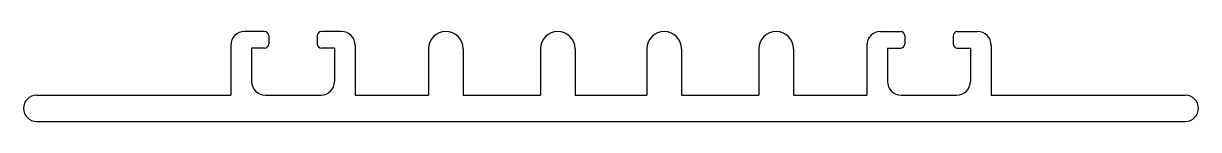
# Model space of a CAD drawing. Extents: x 2377.6 to 2462.6, y 992.4 to 998.9.
import ezdxf

# ---------------------------------------------------------------- set-up
doc = ezdxf.new("R2010")
doc.units = 0
doc.layers.get('0').update_dxf_attribs({"linetype": 'CONTINUOUS'})

msp = doc.modelspace()

# ---------------------------------------------------------------- linework, layer by layer
for p, q in [((2395.033, 998.915), (2393.583, 998.915)), ((2400.583, 998.915), (2399.133, 998.915)), ((2439.583, 998.915), (2441.033, 998.915)), ((2445.133, 998.915), (2446.583, 998.915)), ((2392.583, 997.915), (2392.583, 994.315)), ((2395.333, 998.615), (2395.333, 998.015)), ((2398.833, 998.615), (2398.833, 998.015)), ((2401.583, 997.915), (2401.583, 994.315)), ((2438.583, 997.915), (2438.583, 994.315)), ((2441.333, 998.615), (2441.333, 998.015)), ((2444.833, 998.615), (2444.833, 998.015)), ((2447.583, 997.915), (2447.583, 994.315)), ((2394.083, 997.715), (2394.083, 995.315)), ((2395.033, 997.715), (2394.083, 997.715)), ((2400.083, 997.715), (2399.133, 997.715)), ((2400.083, 997.715), (2400.083, 995.315)), ((2406.883, 997.665), (2406.883, 994.315)), ((2409.383, 997.665), (2409.383, 994.315)), ((2414.983, 997.665), (2414.983, 994.315)), ((2417.483, 997.665), (2417.483, 994.315)), ((2422.683, 997.665), (2422.683, 994.315)), ((2425.183, 997.665), (2425.183, 994.315)), ((2430.783, 997.665), (2430.783, 994.315)), ((2433.283, 997.665), (2433.283, 994.315)), ((2440.083, 997.715), (2440.083, 995.315)), ((2440.083, 997.715), (2441.033, 997.715)), ((2445.133, 997.715), (2446.083, 997.715)), ((2446.083, 997.715), (2446.083, 995.315)), ((2378.533, 994.315), (2392.583, 994.315)), ((2395.083, 994.315), (2399.083, 994.315)), ((2401.583, 994.315), (2406.883, 994.315)), ((2409.383, 994.315), (2414.983, 994.315)), ((2417.483, 994.315), (2422.683, 994.315)), ((2425.183, 994.315), (2430.783, 994.315)), ((2433.283, 994.315), (2438.583, 994.315)), ((2441.083, 994.315), (2445.083, 994.315)), ((2447.583, 994.315), (2461.633, 994.315)), ((2378.533, 992.415), (2461.633, 992.415))]:
    msp.add_line(p, q)
for centre, radius, start, end in [((2393.583, 997.915), 1, 90, 180), ((2395.033, 998.615), 0.3, 0, 90), ((2399.133, 998.615), 0.3, 90, 180), ((2400.583, 997.915), 1, 0, 90), ((2408.133, 997.665), 1.25, 0, 180), ((2416.233, 997.665), 1.25, 0, 180), ((2423.933, 997.665), 1.25, 0, 180), ((2432.033, 997.665), 1.25, 0, 180), ((2439.583, 997.915), 1, 90, 180), ((2441.033, 998.615), 0.3, 0, 90), ((2445.133, 998.615), 0.3, 90, 180), ((2446.583, 997.915), 1, 0, 90), ((2395.033, 998.015), 0.3, 270, 360), ((2399.133, 998.015), 0.3, 180, 270), ((2441.033, 998.015), 0.3, 270, 360), ((2445.133, 998.015), 0.3, 180, 270), ((2395.083, 995.315), 1, 180, 270), ((2399.083, 995.315), 1, 270, 360), ((2441.083, 995.315), 1, 180, 270), ((2445.083, 995.315), 1, 270, 360), ((2378.533, 993.365), 0.95, 90, 270), ((2461.633, 993.365), 0.95, 270, 90)]:
    msp.add_arc(centre, radius, start, end)

doc.saveas('drawing.dxf')
